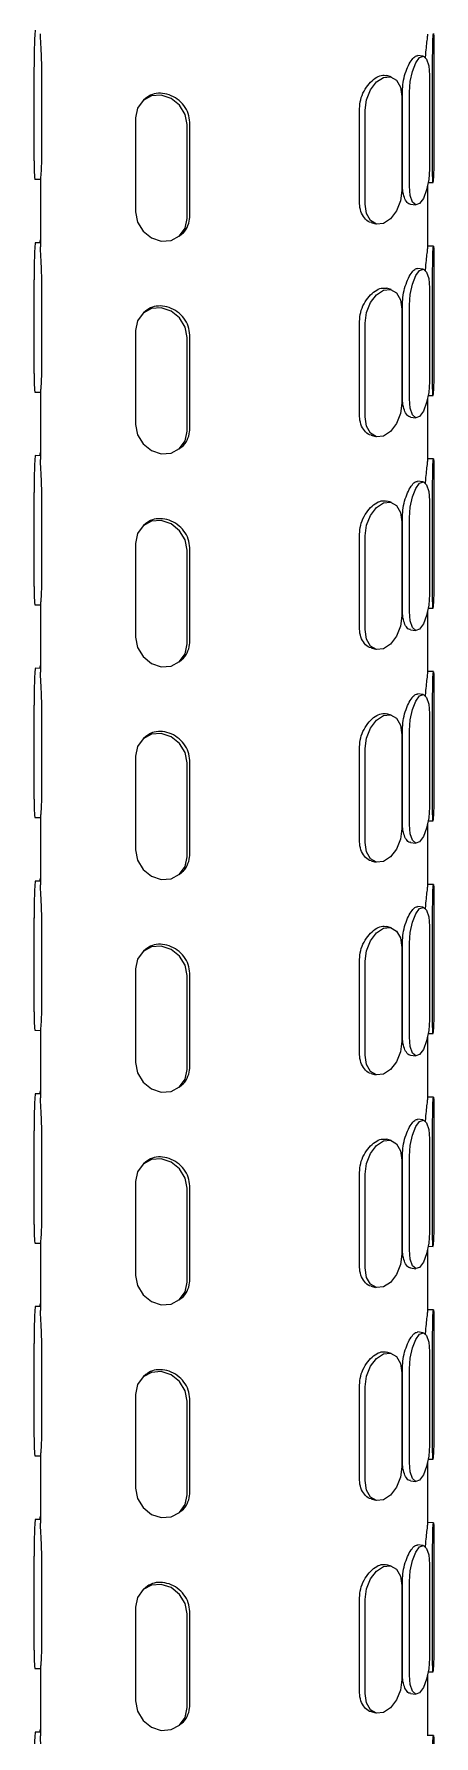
# Model space of a CAD drawing. Extents: x 0 to 2604, y 0 to 1908.
# Drawn here: x 1899.1 to 1935.2, y 1132.4 to 1286.3 of the extents above; entities that cross this region are included whole.
import ezdxf

# ---------------------------------------------------------------- set-up
doc = ezdxf.new("R2010")
doc.units = 0
doc.header["$LTSCALE"] = 10
doc.header["$MEASUREMENT"] = 0
doc.layers.get('0').update_dxf_attribs({"linetype": 'CONTINUOUS'})

msp = doc.modelspace()

# ---------------------------------------------------------------- linework, layer by layer
at = {"color": 7, "linetype": 'Continuous', "lineweight": 25}
for p, q in [((1899.12, 1274.83), (1899.12, 1283.31)), ((1899.8, 1274.82), (1899.8, 1283.31)), ((1934.25, 1284.28), (1933.76, 1284.35)), ((1935.23, 1284.68), (1935.23, 1276.19)), ((1931.37, 1282.42), (1930.98, 1282.54)), ((1934.84, 1282.58), (1934.84, 1274.09)), ((1935.11, 1274.53), (1935.11, 1283.01)), ((1909.19, 1280.5), (1908.98, 1280.32)), ((1932.32, 1280.65), (1932.32, 1272.16)), ((1932.38, 1272.62), (1932.38, 1281.11)), ((1933.02, 1272.54), (1933.02, 1281.03)), ((1908.27, 1278.71), (1908.27, 1270.23)), ((1928.51, 1271.06), (1928.51, 1279.55)), ((1929.01, 1270.91), (1929.01, 1279.4)), ((1912.92, 1269.62), (1912.92, 1278.11)), ((1913.17, 1269.83), (1913.17, 1278.32)), ((1899.16, 1273.16), (1899.68, 1273.16)), ((1899.67, 1273.21), (1899.67, 1267.07)), ((1934.67, 1267.06), (1934.67, 1272.58)), ((1934.73, 1272.86), (1935.15, 1272.86)), ((1933.12, 1270.9), (1933.6, 1270.84)), ((1912.21, 1268.02), (1912.43, 1268.2)), ((1929.56, 1269.26), (1929.96, 1269.14)), ((1899.67, 1267.41), (1899.2, 1267.41)), ((1899.62, 1267.41), (1899.67, 1267.69)), ((1935.19, 1267.11), (1934.67, 1267.12)), ((1934.25, 1265.05), (1933.76, 1265.11)), ((1935.23, 1265.45), (1935.23, 1256.96)), ((1899.12, 1255.59), (1899.12, 1264.08)), ((1899.8, 1255.59), (1899.8, 1264.07)), ((1931.37, 1263.19), (1930.98, 1263.31)), ((1934.84, 1263.35), (1934.84, 1254.86)), ((1935.11, 1255.29), (1935.11, 1263.78)), ((1932.38, 1253.39), (1932.38, 1261.88)), ((1933.02, 1253.31), (1933.02, 1261.79)), ((1909.19, 1261.26), (1908.98, 1261.08)), ((1928.51, 1251.83), (1928.51, 1260.32)), ((1929.01, 1251.68), (1929.01, 1260.17)), ((1932.32, 1261.42), (1932.32, 1252.93)), ((1908.27, 1259.48), (1908.27, 1251)), ((1912.92, 1250.39), (1912.92, 1258.87)), ((1913.17, 1250.6), (1913.17, 1259.08)), ((1899.16, 1253.93), (1899.68, 1253.92)), ((1899.67, 1253.98), (1899.67, 1247.83)), ((1934.67, 1247.83), (1934.67, 1253.35)), ((1934.73, 1253.63), (1935.15, 1253.63)), ((1933.12, 1251.67), (1933.6, 1251.61)), ((1929.56, 1250.03), (1929.96, 1249.91)), ((1899.67, 1248.17), (1899.2, 1248.18)), ((1899.62, 1248.17), (1899.67, 1248.45)), ((1912.21, 1248.79), (1912.43, 1248.97)), ((1935.19, 1247.88), (1934.67, 1247.88)), ((1899.12, 1236.36), (1899.12, 1244.85)), ((1899.8, 1236.35), (1899.8, 1244.84)), ((1934.25, 1245.82), (1933.76, 1245.88)), ((1935.23, 1246.21), (1935.23, 1237.73)), ((1931.37, 1243.96), (1930.98, 1244.07)), ((1934.84, 1244.11), (1934.84, 1235.63)), ((1935.11, 1236.06), (1935.11, 1244.55)), ((1909.19, 1242.03), (1908.98, 1241.85)), ((1932.32, 1242.18), (1932.32, 1233.7)), ((1932.38, 1234.16), (1932.38, 1242.64)), ((1933.02, 1234.08), (1933.02, 1242.56)), ((1908.27, 1240.25), (1908.27, 1231.76)), ((1928.51, 1232.6), (1928.51, 1241.08)), ((1929.01, 1232.45), (1929.01, 1240.93)), ((1912.92, 1231.15), (1912.92, 1239.64)), ((1913.17, 1231.36), (1913.17, 1239.85)), ((1899.16, 1234.69), (1899.68, 1234.69)), ((1899.67, 1234.74), (1899.67, 1228.6)), ((1934.67, 1228.59), (1934.67, 1234.12)), ((1934.73, 1234.4), (1935.15, 1234.39)), ((1933.12, 1232.44), (1933.6, 1232.37)), ((1912.21, 1229.55), (1912.43, 1229.73)), ((1929.56, 1230.79), (1929.96, 1230.67)), ((1899.67, 1228.94), (1899.2, 1228.95)), ((1899.62, 1228.94), (1899.67, 1229.22)), ((1935.19, 1228.65), (1934.67, 1228.65)), ((1934.25, 1226.58), (1933.76, 1226.65)), ((1935.23, 1226.98), (1935.23, 1218.49)), ((1899.12, 1217.13), (1899.12, 1225.61)), ((1899.8, 1217.12), (1899.8, 1225.61)), ((1931.37, 1224.72), (1930.98, 1224.84)), ((1934.84, 1224.88), (1934.84, 1216.39)), ((1935.11, 1216.83), (1935.11, 1225.31)), ((1932.38, 1214.92), (1932.38, 1223.41)), ((1933.02, 1214.84), (1933.02, 1223.33)), ((1909.19, 1222.8), (1908.98, 1222.62)), ((1928.51, 1213.36), (1928.51, 1221.85)), ((1929.01, 1213.21), (1929.01, 1221.7)), ((1932.32, 1222.95), (1932.32, 1214.46)), ((1908.27, 1221.01), (1908.27, 1212.53)), ((1912.92, 1211.92), (1912.92, 1220.41)), ((1913.17, 1212.13), (1913.17, 1220.62)), ((1899.16, 1215.46), (1899.68, 1215.46)), ((1899.67, 1215.51), (1899.67, 1209.37)), ((1934.67, 1209.36), (1934.67, 1214.88)), ((1934.73, 1215.16), (1935.15, 1215.16)), ((1933.12, 1213.2), (1933.6, 1213.14)), ((1929.56, 1211.56), (1929.96, 1211.44)), ((1899.67, 1209.71), (1899.2, 1209.71)), ((1899.62, 1209.71), (1899.67, 1209.99)), ((1912.21, 1210.32), (1912.43, 1210.5)), ((1935.19, 1209.41), (1934.67, 1209.42)), ((1899.12, 1197.89), (1899.12, 1206.38)), ((1899.8, 1197.89), (1899.8, 1206.37)), ((1934.25, 1207.35), (1933.76, 1207.41)), ((1935.23, 1207.75), (1935.23, 1199.26)), ((1931.37, 1205.49), (1930.98, 1205.61)), ((1934.84, 1205.65), (1934.84, 1197.16)), ((1935.11, 1197.59), (1935.11, 1206.08)), ((1909.19, 1203.56), (1908.98, 1203.38)), ((1932.32, 1203.72), (1932.32, 1195.23)), ((1932.38, 1195.69), (1932.38, 1204.18)), ((1933.02, 1195.61), (1933.02, 1204.09)), ((1908.27, 1201.78), (1908.27, 1193.3)), ((1928.51, 1194.13), (1928.51, 1202.62)), ((1929.01, 1193.98), (1929.01, 1202.47)), ((1912.92, 1192.69), (1912.92, 1201.17)), ((1913.17, 1192.9), (1913.17, 1201.38)), ((1899.16, 1196.23), (1899.68, 1196.22)), ((1899.67, 1196.28), (1899.67, 1190.13)), ((1934.67, 1190.13), (1934.67, 1195.65)), ((1934.73, 1195.93), (1935.15, 1195.93)), ((1933.12, 1193.97), (1933.6, 1193.91)), ((1912.21, 1191.09), (1912.43, 1191.27)), ((1929.56, 1192.33), (1929.96, 1192.21)), ((1899.67, 1190.47), (1899.2, 1190.48)), ((1899.62, 1190.47), (1899.67, 1190.75)), ((1935.19, 1190.18), (1934.67, 1190.18)), ((1934.25, 1188.12), (1933.76, 1188.18)), ((1935.23, 1188.51), (1935.23, 1180.03)), ((1899.12, 1178.66), (1899.12, 1187.15)), ((1899.8, 1178.65), (1899.8, 1187.14)), ((1931.37, 1186.26), (1930.98, 1186.37)), ((1934.84, 1186.41), (1934.84, 1177.93)), ((1935.11, 1178.36), (1935.11, 1186.85)), ((1932.38, 1176.46), (1932.38, 1184.94)), ((1933.02, 1176.38), (1933.02, 1184.86)), ((1909.19, 1184.33), (1908.98, 1184.15)), ((1928.51, 1174.9), (1928.51, 1183.38)), ((1929.01, 1174.75), (1929.01, 1183.23)), ((1932.32, 1184.48), (1932.32, 1176)), ((1908.27, 1182.55), (1908.27, 1174.06)), ((1912.92, 1173.45), (1912.92, 1181.94)), ((1913.17, 1173.66), (1913.17, 1182.15)), ((1899.16, 1176.99), (1899.68, 1176.99)), ((1899.67, 1177.04), (1899.67, 1170.9)), ((1934.67, 1170.89), (1934.67, 1176.42)), ((1934.73, 1176.7), (1935.15, 1176.69)), ((1933.12, 1174.74), (1933.6, 1174.67)), ((1929.56, 1173.09), (1929.96, 1172.97)), ((1899.67, 1171.24), (1899.2, 1171.25)), ((1899.62, 1171.24), (1899.67, 1171.52)), ((1912.21, 1171.85), (1912.43, 1172.03)), ((1935.19, 1170.95), (1934.67, 1170.95)), ((1899.12, 1159.43), (1899.12, 1167.91)), ((1899.8, 1159.42), (1899.8, 1167.91)), ((1934.25, 1168.88), (1933.76, 1168.95)), ((1935.23, 1169.28), (1935.23, 1160.79)), ((1931.37, 1167.02), (1930.98, 1167.14)), ((1934.84, 1167.18), (1934.84, 1158.69)), ((1935.11, 1159.13), (1935.11, 1167.61)), ((1909.19, 1165.1), (1908.98, 1164.92)), ((1932.32, 1165.25), (1932.32, 1156.76)), ((1932.38, 1157.22), (1932.38, 1165.71)), ((1933.02, 1157.14), (1933.02, 1165.63)), ((1908.27, 1163.31), (1908.27, 1154.83)), ((1928.51, 1155.66), (1928.51, 1164.15)), ((1929.01, 1155.52), (1929.01, 1164)), ((1912.92, 1154.22), (1912.92, 1162.71)), ((1913.17, 1154.43), (1913.17, 1162.92)), ((1899.16, 1157.76), (1899.68, 1157.76)), ((1899.67, 1157.81), (1899.67, 1151.67)), ((1934.67, 1151.66), (1934.67, 1157.18)), ((1934.73, 1157.46), (1935.15, 1157.46)), ((1933.12, 1155.5), (1933.6, 1155.44)), ((1912.21, 1152.62), (1912.43, 1152.8)), ((1929.56, 1153.86), (1929.96, 1153.74)), ((1899.67, 1152.01), (1899.2, 1152.01)), ((1899.62, 1152.01), (1899.67, 1152.29)), ((1935.19, 1151.71), (1934.67, 1151.72)), ((1934.25, 1149.65), (1933.76, 1149.71)), ((1935.23, 1150.05), (1935.23, 1141.56)), ((1899.12, 1140.19), (1899.12, 1148.68)), ((1899.8, 1140.19), (1899.8, 1148.67)), ((1931.37, 1147.79), (1930.98, 1147.91)), ((1934.84, 1147.95), (1934.84, 1139.46)), ((1935.11, 1139.89), (1935.11, 1148.38)), ((1932.38, 1137.99), (1932.38, 1146.48)), ((1933.02, 1137.91), (1933.02, 1146.39)), ((1909.19, 1145.86), (1908.98, 1145.68)), ((1928.51, 1136.43), (1928.51, 1144.92)), ((1929.01, 1136.28), (1929.01, 1144.77)), ((1932.32, 1146.02), (1932.32, 1137.53)), ((1908.27, 1144.08), (1908.27, 1135.6)), ((1912.92, 1134.99), (1912.92, 1143.47)), ((1913.17, 1135.2), (1913.17, 1143.68)), ((1899.16, 1138.53), (1899.68, 1138.52)), ((1899.67, 1138.58), (1899.67, 1132.43)), ((1934.67, 1132.43), (1934.67, 1137.95)), ((1934.73, 1138.23), (1935.15, 1138.23)), ((1933.12, 1136.27), (1933.6, 1136.21)), ((1929.56, 1134.63), (1929.96, 1134.51)), ((1899.67, 1132.77), (1899.2, 1132.78)), ((1899.62, 1132.78), (1899.67, 1133.05)), ((1912.21, 1133.39), (1912.43, 1133.57)), ((1935.19, 1132.48), (1934.67, 1132.48))]:
    msp.add_line(p, q, dxfattribs=at)
at = {"color": 7, "linetype": 'Continuous', "lineweight": 25, "flags": 128}
for points in [[(1935.11, 1283.01), (1935.11, 1283.98), (1935.12, 1284.92), (1935.14, 1285.7), (1935.17, 1286.2), (1935.19, 1286.34), (1935.21, 1286.1), (1935.23, 1285.52), (1935.23, 1284.68)], [(1933.02, 1281.03), (1933.09, 1281.99), (1933.28, 1282.92), (1933.58, 1283.68), (1933.93, 1284.16), (1934.28, 1284.28), (1934.57, 1284.02), (1934.77, 1283.42), (1934.84, 1282.58)], [(1929.01, 1279.4), (1929.14, 1280.35), (1929.5, 1281.25), (1930.04, 1281.96), (1930.67, 1282.38), (1931.3, 1282.44), (1931.84, 1282.13), (1932.2, 1281.5), (1932.32, 1280.65)], [(1912.92, 1278.11), (1912.75, 1279.03), (1912.24, 1279.86), (1911.49, 1280.47), (1910.6, 1280.77), (1909.71, 1280.7), (1908.95, 1280.29), (1908.45, 1279.59), (1908.27, 1278.71)], [(1935.23, 1276.19), (1935.23, 1275.23), (1935.21, 1274.28), (1935.19, 1273.5), (1935.17, 1273), (1935.14, 1272.86), (1935.12, 1273.1), (1935.11, 1273.69), (1935.11, 1274.53)], [(1934.84, 1274.09), (1934.77, 1273.13), (1934.57, 1272.2), (1934.28, 1271.44), (1933.93, 1270.96), (1933.58, 1270.84), (1933.28, 1271.1), (1933.09, 1271.7), (1933.02, 1272.54)], [(1932.32, 1272.16), (1932.2, 1271.21), (1931.84, 1270.31), (1931.3, 1269.6), (1930.67, 1269.18), (1930.04, 1269.12), (1929.5, 1269.43), (1929.14, 1270.06), (1929.01, 1270.91)], [(1908.27, 1270.23), (1908.45, 1269.3), (1908.95, 1268.47), (1909.71, 1267.86), (1910.6, 1267.57), (1911.49, 1267.63), (1912.24, 1268.04), (1912.75, 1268.74), (1912.92, 1269.62)], [(1935.11, 1263.78), (1935.11, 1264.74), (1935.12, 1265.69), (1935.14, 1266.47), (1935.17, 1266.97), (1935.19, 1267.11), (1935.21, 1266.87), (1935.23, 1266.28), (1935.23, 1265.45)], [(1933.02, 1261.79), (1933.09, 1262.75), (1933.28, 1263.69), (1933.58, 1264.45), (1933.93, 1264.93), (1934.28, 1265.04), (1934.57, 1264.78), (1934.77, 1264.19), (1934.84, 1263.35)], [(1929.01, 1260.17), (1929.14, 1261.12), (1929.5, 1262.02), (1930.04, 1262.73), (1930.67, 1263.15), (1931.3, 1263.21), (1931.84, 1262.9), (1932.2, 1262.27), (1932.32, 1261.42)], [(1912.92, 1258.87), (1912.75, 1259.8), (1912.24, 1260.63), (1911.49, 1261.24), (1910.6, 1261.53), (1909.71, 1261.47), (1908.95, 1261.06), (1908.45, 1260.36), (1908.27, 1259.48)], [(1935.23, 1256.96), (1935.23, 1255.99), (1935.21, 1255.05), (1935.19, 1254.27), (1935.17, 1253.77), (1935.14, 1253.63), (1935.12, 1253.87), (1935.11, 1254.46), (1935.11, 1255.29)], [(1934.84, 1254.86), (1934.77, 1253.9), (1934.57, 1252.97), (1934.28, 1252.2), (1933.93, 1251.73), (1933.58, 1251.61), (1933.28, 1251.87), (1933.09, 1252.47), (1933.02, 1253.31)], [(1932.32, 1252.93), (1932.2, 1251.98), (1931.84, 1251.08), (1931.3, 1250.37), (1930.67, 1249.95), (1930.04, 1249.89), (1929.5, 1250.2), (1929.14, 1250.83), (1929.01, 1251.68)], [(1908.27, 1251), (1908.45, 1250.07), (1908.95, 1249.24), (1909.71, 1248.63), (1910.6, 1248.33), (1911.49, 1248.4), (1912.24, 1248.81), (1912.75, 1249.51), (1912.92, 1250.39)], [(1935.11, 1244.55), (1935.11, 1245.51), (1935.12, 1246.46), (1935.14, 1247.24), (1935.17, 1247.74), (1935.19, 1247.88), (1935.21, 1247.63), (1935.23, 1247.05), (1935.23, 1246.21)], [(1933.02, 1242.56), (1933.09, 1243.52), (1933.28, 1244.45), (1933.58, 1245.22), (1933.93, 1245.69), (1934.28, 1245.81), (1934.57, 1245.55), (1934.77, 1244.95), (1934.84, 1244.11)], [(1929.01, 1240.93), (1929.14, 1241.88), (1929.5, 1242.78), (1930.04, 1243.5), (1930.67, 1243.92), (1931.3, 1243.97), (1931.84, 1243.67), (1932.2, 1243.04), (1932.32, 1242.18)], [(1912.92, 1239.64), (1912.75, 1240.56), (1912.24, 1241.39), (1911.49, 1242), (1910.6, 1242.3), (1909.71, 1242.24), (1908.95, 1241.83), (1908.45, 1241.13), (1908.27, 1240.25)], [(1935.23, 1237.73), (1935.23, 1236.76), (1935.21, 1235.82), (1935.19, 1235.03), (1935.17, 1234.54), (1935.14, 1234.4), (1935.12, 1234.64), (1935.11, 1235.22), (1935.11, 1236.06)], [(1934.84, 1235.63), (1934.77, 1234.67), (1934.57, 1233.73), (1934.28, 1232.97), (1933.93, 1232.49), (1933.58, 1232.38), (1933.28, 1232.64), (1933.09, 1233.23), (1933.02, 1234.08)], [(1932.32, 1233.7), (1932.2, 1232.75), (1931.84, 1231.85), (1931.3, 1231.13), (1930.67, 1230.72), (1930.04, 1230.66), (1929.5, 1230.96), (1929.14, 1231.59), (1929.01, 1232.45)], [(1908.27, 1231.76), (1908.45, 1230.84), (1908.95, 1230.01), (1909.71, 1229.4), (1910.6, 1229.1), (1911.49, 1229.16), (1912.24, 1229.58), (1912.75, 1230.27), (1912.92, 1231.15)], [(1935.11, 1225.31), (1935.11, 1226.28), (1935.12, 1227.22), (1935.14, 1228), (1935.17, 1228.5), (1935.19, 1228.64), (1935.21, 1228.4), (1935.23, 1227.82), (1935.23, 1226.98)], [(1933.02, 1223.33), (1933.09, 1224.29), (1933.28, 1225.22), (1933.58, 1225.98), (1933.93, 1226.46), (1934.28, 1226.58), (1934.57, 1226.32), (1934.77, 1225.72), (1934.84, 1224.88)], [(1929.01, 1221.7), (1929.14, 1222.65), (1929.5, 1223.55), (1930.04, 1224.26), (1930.67, 1224.68), (1931.3, 1224.74), (1931.84, 1224.43), (1932.2, 1223.8), (1932.32, 1222.95)], [(1912.92, 1220.41), (1912.75, 1221.33), (1912.24, 1222.16), (1911.49, 1222.77), (1910.6, 1223.07), (1909.71, 1223), (1908.95, 1222.59), (1908.45, 1221.89), (1908.27, 1221.01)], [(1935.23, 1218.49), (1935.23, 1217.53), (1935.21, 1216.58), (1935.19, 1215.8), (1935.17, 1215.3), (1935.14, 1215.16), (1935.12, 1215.4), (1935.11, 1215.99), (1935.11, 1216.83)], [(1934.84, 1216.39), (1934.77, 1215.43), (1934.57, 1214.5), (1934.28, 1213.74), (1933.93, 1213.26), (1933.58, 1213.14), (1933.28, 1213.4), (1933.09, 1214), (1933.02, 1214.84)], [(1932.32, 1214.46), (1932.2, 1213.51), (1931.84, 1212.61), (1931.3, 1211.9), (1930.67, 1211.48), (1930.04, 1211.42), (1929.5, 1211.73), (1929.14, 1212.36), (1929.01, 1213.21)], [(1908.27, 1212.53), (1908.45, 1211.6), (1908.95, 1210.77), (1909.71, 1210.16), (1910.6, 1209.87), (1911.49, 1209.93), (1912.24, 1210.34), (1912.75, 1211.04), (1912.92, 1211.92)], [(1935.11, 1206.08), (1935.11, 1207.04), (1935.12, 1207.99), (1935.14, 1208.77), (1935.17, 1209.27), (1935.19, 1209.41), (1935.21, 1209.17), (1935.23, 1208.58), (1935.23, 1207.75)], [(1933.02, 1204.09), (1933.09, 1205.06), (1933.28, 1205.99), (1933.58, 1206.75), (1933.93, 1207.23), (1934.28, 1207.34), (1934.57, 1207.08), (1934.77, 1206.49), (1934.84, 1205.65)], [(1929.01, 1202.47), (1929.14, 1203.42), (1929.5, 1204.32), (1930.04, 1205.03), (1930.67, 1205.45), (1931.3, 1205.51), (1931.84, 1205.2), (1932.2, 1204.57), (1932.32, 1203.72)], [(1912.92, 1201.17), (1912.75, 1202.1), (1912.24, 1202.93), (1911.49, 1203.54), (1910.6, 1203.83), (1909.71, 1203.77), (1908.95, 1203.36), (1908.45, 1202.66), (1908.27, 1201.78)], [(1935.23, 1199.26), (1935.23, 1198.29), (1935.21, 1197.35), (1935.19, 1196.57), (1935.17, 1196.07), (1935.14, 1195.93), (1935.12, 1196.17), (1935.11, 1196.76), (1935.11, 1197.59)], [(1934.84, 1197.16), (1934.77, 1196.2), (1934.57, 1195.27), (1934.28, 1194.5), (1933.93, 1194.03), (1933.58, 1193.91), (1933.28, 1194.17), (1933.09, 1194.77), (1933.02, 1195.61)], [(1932.32, 1195.23), (1932.2, 1194.28), (1931.84, 1193.38), (1931.3, 1192.67), (1930.67, 1192.25), (1930.04, 1192.19), (1929.5, 1192.5), (1929.14, 1193.13), (1929.01, 1193.98)], [(1908.27, 1193.3), (1908.45, 1192.37), (1908.95, 1191.54), (1909.71, 1190.93), (1910.6, 1190.63), (1911.49, 1190.7), (1912.24, 1191.11), (1912.75, 1191.81), (1912.92, 1192.69)], [(1935.11, 1186.85), (1935.11, 1187.81), (1935.12, 1188.76), (1935.14, 1189.54), (1935.17, 1190.04), (1935.19, 1190.18), (1935.21, 1189.93), (1935.23, 1189.35), (1935.23, 1188.51)], [(1933.02, 1184.86), (1933.09, 1185.82), (1933.28, 1186.75), (1933.58, 1187.52), (1933.93, 1187.99), (1934.28, 1188.11), (1934.57, 1187.85), (1934.77, 1187.26), (1934.84, 1186.41)], [(1929.01, 1183.23), (1929.14, 1184.18), (1929.5, 1185.08), (1930.04, 1185.8), (1930.67, 1186.22), (1931.3, 1186.28), (1931.84, 1185.97), (1932.2, 1185.34), (1932.32, 1184.48)], [(1912.92, 1181.94), (1912.75, 1182.86), (1912.24, 1183.69), (1911.49, 1184.3), (1910.6, 1184.6), (1909.71, 1184.54), (1908.95, 1184.13), (1908.45, 1183.43), (1908.27, 1182.55)], [(1935.23, 1180.03), (1935.23, 1179.06), (1935.21, 1178.12), (1935.19, 1177.33), (1935.17, 1176.84), (1935.14, 1176.7), (1935.12, 1176.94), (1935.11, 1177.52), (1935.11, 1178.36)], [(1934.84, 1177.93), (1934.77, 1176.97), (1934.57, 1176.03), (1934.28, 1175.27), (1933.93, 1174.79), (1933.58, 1174.68), (1933.28, 1174.94), (1933.09, 1175.53), (1933.02, 1176.38)], [(1932.32, 1176), (1932.2, 1175.05), (1931.84, 1174.15), (1931.3, 1173.43), (1930.67, 1173.02), (1930.04, 1172.96), (1929.5, 1173.26), (1929.14, 1173.89), (1929.01, 1174.75)], [(1908.27, 1174.06), (1908.45, 1173.14), (1908.95, 1172.31), (1909.71, 1171.7), (1910.6, 1171.4), (1911.49, 1171.46), (1912.24, 1171.88), (1912.75, 1172.57), (1912.92, 1173.45)], [(1935.11, 1167.61), (1935.11, 1168.58), (1935.12, 1169.52), (1935.14, 1170.3), (1935.17, 1170.8), (1935.19, 1170.94), (1935.21, 1170.7), (1935.23, 1170.12), (1935.23, 1169.28)], [(1933.02, 1165.63), (1933.09, 1166.59), (1933.28, 1167.52), (1933.58, 1168.28), (1933.93, 1168.76), (1934.28, 1168.88), (1934.57, 1168.62), (1934.77, 1168.02), (1934.84, 1167.18)], [(1929.01, 1164), (1929.14, 1164.95), (1929.5, 1165.85), (1930.04, 1166.56), (1930.67, 1166.98), (1931.3, 1167.04), (1931.84, 1166.73), (1932.2, 1166.1), (1932.32, 1165.25)], [(1912.92, 1162.71), (1912.75, 1163.63), (1912.24, 1164.46), (1911.49, 1165.07), (1910.6, 1165.37), (1909.71, 1165.3), (1908.95, 1164.89), (1908.45, 1164.19), (1908.27, 1163.31)], [(1935.23, 1160.79), (1935.23, 1159.83), (1935.21, 1158.88), (1935.19, 1158.1), (1935.17, 1157.6), (1935.14, 1157.46), (1935.12, 1157.7), (1935.11, 1158.29), (1935.11, 1159.13)], [(1934.84, 1158.69), (1934.77, 1157.73), (1934.57, 1156.8), (1934.28, 1156.04), (1933.93, 1155.56), (1933.58, 1155.44), (1933.28, 1155.7), (1933.09, 1156.3), (1933.02, 1157.14)], [(1932.32, 1156.76), (1932.2, 1155.82), (1931.84, 1154.91), (1931.3, 1154.2), (1930.67, 1153.78), (1930.04, 1153.72), (1929.5, 1154.03), (1929.14, 1154.66), (1929.01, 1155.52)], [(1908.27, 1154.83), (1908.45, 1153.9), (1908.95, 1153.07), (1909.71, 1152.46), (1910.6, 1152.17), (1911.49, 1152.23), (1912.24, 1152.64), (1912.75, 1153.34), (1912.92, 1154.22)], [(1935.11, 1148.38), (1935.11, 1149.34), (1935.12, 1150.29), (1935.14, 1151.07), (1935.17, 1151.57), (1935.19, 1151.71), (1935.21, 1151.47), (1935.23, 1150.88), (1935.23, 1150.05)], [(1933.02, 1146.39), (1933.09, 1147.36), (1933.28, 1148.29), (1933.58, 1149.05), (1933.93, 1149.53), (1934.28, 1149.64), (1934.57, 1149.38), (1934.77, 1148.79), (1934.84, 1147.95)], [(1929.01, 1144.77), (1929.14, 1145.72), (1929.5, 1146.62), (1930.04, 1147.33), (1930.67, 1147.75), (1931.3, 1147.81), (1931.84, 1147.5), (1932.2, 1146.87), (1932.32, 1146.02)], [(1912.92, 1143.47), (1912.75, 1144.4), (1912.24, 1145.23), (1911.49, 1145.84), (1910.6, 1146.13), (1909.71, 1146.07), (1908.95, 1145.66), (1908.45, 1144.96), (1908.27, 1144.08)], [(1935.23, 1141.56), (1935.23, 1140.59), (1935.21, 1139.65), (1935.19, 1138.87), (1935.17, 1138.37), (1935.14, 1138.23), (1935.12, 1138.47), (1935.11, 1139.06), (1935.11, 1139.89)], [(1934.84, 1139.46), (1934.77, 1138.5), (1934.57, 1137.57), (1934.28, 1136.8), (1933.93, 1136.33), (1933.58, 1136.21), (1933.28, 1136.47), (1933.09, 1137.07), (1933.02, 1137.91)], [(1932.32, 1137.53), (1932.2, 1136.58), (1931.84, 1135.68), (1931.3, 1134.97), (1930.67, 1134.55), (1930.04, 1134.49), (1929.5, 1134.8), (1929.14, 1135.43), (1929.01, 1136.28)], [(1908.27, 1135.6), (1908.45, 1134.67), (1908.95, 1133.84), (1909.71, 1133.23), (1910.6, 1132.93), (1911.49, 1133), (1912.24, 1133.41), (1912.75, 1134.11), (1912.92, 1134.99)], [(1935.11, 1129.15), (1935.11, 1130.11), (1935.12, 1131.06), (1935.14, 1131.84), (1935.17, 1132.34), (1935.19, 1132.48), (1935.21, 1132.23), (1935.23, 1131.65), (1935.23, 1130.81)]]:
    msp.add_lwpolyline(points, dxfattribs=at)
at = {"color": 7, "linetype": 'Continuous', "lineweight": 25}
for centre, radius, start, end in [((1933.29, 1284.13), 34.18, 175.7739, 181.3644), ((1909.99, 1274.26), 10.88, 177.0375, 185.823), ((1933.29, 1264.89), 34.18, 175.7739, 181.3644), ((1909.99, 1255.03), 10.88, 177.0375, 185.823), ((1933.29, 1245.66), 34.18, 175.7739, 181.3644), ((1909.99, 1235.8), 10.88, 177.0375, 185.823), ((1933.29, 1226.43), 34.18, 175.7739, 181.3644), ((1909.99, 1216.56), 10.88, 177.0375, 185.823), ((1933.29, 1207.19), 34.18, 175.7739, 181.3644), ((1909.99, 1197.33), 10.88, 177.0375, 185.823), ((1933.29, 1187.96), 34.18, 175.7739, 181.3644), ((1909.99, 1178.1), 10.88, 177.0375, 185.823), ((1933.29, 1168.73), 34.18, 175.7739, 181.3644), ((1909.99, 1158.86), 10.88, 177.0375, 185.823), ((1933.29, 1149.49), 34.18, 175.7739, 181.3644), ((1909.99, 1139.63), 10.88, 177.0375, 185.823), ((1933.29, 1130.26), 34.18, 175.7739, 181.3644)]:
    msp.add_arc(centre, radius, start, end, dxfattribs=at)
for points, knots in [([(1899.8, 1283.31), (1899.79, 1283.58), (1899.79, 1284.12), (1899.74, 1284.97), (1899.7, 1285.7), (1899.67, 1286.17), (1899.68, 1286.28), (1899.68, 1286.3)], [0, 0, 0, 0, 0.2402258, 0.4803919, 0.7221039, 0.9648472, 1, 1, 1, 1]), ([(1934.47, 1284.1), (1934.48, 1284.29), (1934.51, 1284.76), (1934.59, 1285.43), (1934.65, 1285.98), (1934.68, 1286.28), (1934.67, 1286.29), (1934.67, 1286.29)], [0, 0, 0, 0, 0.1738772, 0.4320809, 0.6913861, 0.9489104, 1, 1, 1, 1]), ([(1932.38, 1281.11), (1932.4, 1281.38), (1932.42, 1281.92), (1932.63, 1282.75), (1932.92, 1283.48), (1933.25, 1284.02), (1933.55, 1284.33), (1933.7, 1284.32), (1933.76, 1284.32)], [0, 0, 0, 0, 0.173243, 0.346444, 0.520759, 0.695818, 0.869674, 1, 1, 1, 1]), ([(1928.51, 1279.55), (1928.53, 1279.82), (1928.57, 1280.36), (1928.89, 1281.15), (1929.36, 1281.84), (1929.91, 1282.33), (1930.49, 1282.6), (1930.81, 1282.56), (1930.97, 1282.54)], [0, 0, 0, 0, 0.166579, 0.333117, 0.500727, 0.669052, 0.836221, 1, 1, 1, 1]), ([(1913.17, 1278.32), (1913.15, 1278.58), (1913.09, 1279.11), (1912.67, 1279.85), (1912.07, 1280.44), (1911.31, 1280.84), (1910.52, 1280.98), (1909.77, 1280.89), (1909.38, 1280.62), (1909.2, 1280.49)], [0, 0, 0, 0, 0.14318, 0.286323, 0.430389, 0.575069, 0.718755, 0.861404, 1, 1, 1, 1]), ([(1899.68, 1273.19), (1899.68, 1273.18), (1899.69, 1273.14), (1899.72, 1273.36), (1899.77, 1273.84), (1899.79, 1274.38), (1899.8, 1274.73), (1899.8, 1274.82)], [0, 0, 0, 0, 0.085138, 0.357159, 0.631599, 0.906193, 1, 1, 1, 1]), ([(1933.12, 1270.93), (1933.09, 1270.92), (1932.96, 1270.9), (1932.73, 1271.14), (1932.49, 1271.63), (1932.39, 1272.18), (1932.38, 1272.54), (1932.38, 1272.62)], [0, 0, 0, 0, 0.06766, 0.344878, 0.624561, 0.904401, 1, 1, 1, 1]), ([(1929.56, 1269.26), (1929.56, 1269.26), (1929.37, 1269.27), (1929.04, 1269.54), (1928.67, 1270.05), (1928.52, 1270.62), (1928.51, 1270.98), (1928.51, 1271.06)], [0, 0, 0, 0, 0.003883, 0.300064, 0.598879, 0.897861, 1, 1, 1, 1]), ([(1912.43, 1268.2), (1912.43, 1268.21), (1912.66, 1268.34), (1912.95, 1268.81), (1913.16, 1269.39), (1913.17, 1269.74), (1913.17, 1269.83)], [0, 0, 0, 0, 0.013294, 0.434536, 0.856014, 1, 1, 1, 1]), ([(1899.8, 1264.07), (1899.79, 1264.35), (1899.79, 1264.89), (1899.74, 1265.74), (1899.7, 1266.47), (1899.67, 1266.93), (1899.68, 1267.05), (1899.68, 1267.07)], [0, 0, 0, 0, 0.240226, 0.480392, 0.722104, 0.964847, 1, 1, 1, 1]), ([(1934.47, 1264.87), (1934.48, 1265.06), (1934.51, 1265.53), (1934.59, 1266.2), (1934.65, 1266.75), (1934.68, 1267.05), (1934.67, 1267.06), (1934.67, 1267.06)], [0, 0, 0, 0, 0.173877, 0.432081, 0.691386, 0.94891, 1, 1, 1, 1]), ([(1932.38, 1261.88), (1932.4, 1262.15), (1932.42, 1262.69), (1932.63, 1263.52), (1932.92, 1264.25), (1933.25, 1264.79), (1933.55, 1265.1), (1933.7, 1265.09), (1933.76, 1265.09)], [0, 0, 0, 0, 0.173243, 0.346444, 0.520759, 0.695818, 0.869674, 1, 1, 1, 1]), ([(1928.51, 1260.32), (1928.53, 1260.59), (1928.57, 1261.13), (1928.89, 1261.92), (1929.36, 1262.6), (1929.91, 1263.1), (1930.49, 1263.37), (1930.81, 1263.33), (1930.97, 1263.31)], [0, 0, 0, 0, 0.1665793, 0.3331173, 0.5007273, 0.6690523, 0.8362212, 1, 1, 1, 1]), ([(1913.17, 1259.08), (1913.15, 1259.35), (1913.09, 1259.88), (1912.67, 1260.62), (1912.07, 1261.21), (1911.31, 1261.6), (1910.52, 1261.75), (1909.77, 1261.65), (1909.38, 1261.39), (1909.2, 1261.26)], [0, 0, 0, 0, 0.14318, 0.286323, 0.430389, 0.575069, 0.718755, 0.861404, 1, 1, 1, 1]), ([(1899.68, 1253.95), (1899.68, 1253.94), (1899.69, 1253.91), (1899.72, 1254.13), (1899.77, 1254.6), (1899.79, 1255.15), (1899.8, 1255.5), (1899.8, 1255.59)], [0, 0, 0, 0, 0.085138, 0.357159, 0.631599, 0.906193, 1, 1, 1, 1]), ([(1933.12, 1251.7), (1933.09, 1251.69), (1932.96, 1251.67), (1932.73, 1251.91), (1932.49, 1252.4), (1932.39, 1252.95), (1932.38, 1253.3), (1932.38, 1253.39)], [0, 0, 0, 0, 0.06766, 0.344878, 0.624561, 0.904401, 1, 1, 1, 1]), ([(1929.56, 1250.03), (1929.56, 1250.03), (1929.37, 1250.03), (1929.04, 1250.3), (1928.67, 1250.82), (1928.52, 1251.39), (1928.51, 1251.74), (1928.51, 1251.83)], [0, 0, 0, 0, 0.0038833, 0.3000641, 0.5988789, 0.8978613, 1, 1, 1, 1]), ([(1912.43, 1248.97), (1912.43, 1248.98), (1912.66, 1249.11), (1912.95, 1249.58), (1913.16, 1250.15), (1913.17, 1250.51), (1913.17, 1250.6)], [0, 0, 0, 0, 0.013294, 0.434536, 0.856014, 1, 1, 1, 1]), ([(1899.8, 1244.84), (1899.79, 1245.11), (1899.79, 1245.66), (1899.74, 1246.51), (1899.7, 1247.24), (1899.67, 1247.7), (1899.68, 1247.82), (1899.68, 1247.83)], [0, 0, 0, 0, 0.240226, 0.480392, 0.722104, 0.964847, 1, 1, 1, 1]), ([(1934.47, 1245.64), (1934.48, 1245.83), (1934.51, 1246.29), (1934.59, 1246.96), (1934.65, 1247.52), (1934.68, 1247.81), (1934.67, 1247.83), (1934.67, 1247.83)], [0, 0, 0, 0, 0.173877, 0.432081, 0.691386, 0.94891, 1, 1, 1, 1]), ([(1932.38, 1242.64), (1932.4, 1242.91), (1932.42, 1243.46), (1932.63, 1244.29), (1932.92, 1245.01), (1933.25, 1245.56), (1933.55, 1245.86), (1933.7, 1245.86), (1933.76, 1245.85)], [0, 0, 0, 0, 0.173243, 0.346444, 0.520759, 0.695818, 0.869674, 1, 1, 1, 1]), ([(1928.51, 1241.08), (1928.53, 1241.35), (1928.57, 1241.89), (1928.89, 1242.69), (1929.36, 1243.37), (1929.91, 1243.86), (1930.49, 1244.14), (1930.81, 1244.09), (1930.97, 1244.07)], [0, 0, 0, 0, 0.1665793, 0.3331173, 0.5007273, 0.6690523, 0.8362212, 1, 1, 1, 1]), ([(1913.17, 1239.85), (1913.15, 1240.12), (1913.09, 1240.65), (1912.67, 1241.38), (1912.07, 1241.98), (1911.31, 1242.37), (1910.52, 1242.52), (1909.77, 1242.42), (1909.38, 1242.16), (1909.2, 1242.03)], [0, 0, 0, 0, 0.14318, 0.286323, 0.430389, 0.575069, 0.718755, 0.861404, 1, 1, 1, 1]), ([(1899.68, 1234.72), (1899.68, 1234.71), (1899.69, 1234.68), (1899.72, 1234.9), (1899.77, 1235.37), (1899.79, 1235.91), (1899.8, 1236.27), (1899.8, 1236.35)], [0, 0, 0, 0, 0.085138, 0.3571589, 0.631599, 0.9061929, 1, 1, 1, 1]), ([(1933.12, 1232.46), (1933.09, 1232.46), (1932.96, 1232.44), (1932.73, 1232.67), (1932.49, 1233.16), (1932.39, 1233.72), (1932.38, 1234.07), (1932.38, 1234.16)], [0, 0, 0, 0, 0.06766, 0.344878, 0.624561, 0.904401, 1, 1, 1, 1]), ([(1929.56, 1230.79), (1929.56, 1230.79), (1929.37, 1230.8), (1929.04, 1231.07), (1928.67, 1231.59), (1928.52, 1232.16), (1928.51, 1232.51), (1928.51, 1232.6)], [0, 0, 0, 0, 0.003883, 0.300064, 0.598879, 0.897861, 1, 1, 1, 1]), ([(1912.43, 1229.74), (1912.43, 1229.74), (1912.66, 1229.87), (1912.95, 1230.35), (1913.16, 1230.92), (1913.17, 1231.27), (1913.17, 1231.36)], [0, 0, 0, 0, 0.013294, 0.434536, 0.856014, 1, 1, 1, 1]), ([(1899.8, 1225.61), (1899.79, 1225.88), (1899.79, 1226.42), (1899.74, 1227.27), (1899.7, 1228), (1899.67, 1228.47), (1899.68, 1228.58), (1899.68, 1228.6)], [0, 0, 0, 0, 0.2402258, 0.4803919, 0.7221039, 0.9648472, 1, 1, 1, 1]), ([(1934.47, 1226.4), (1934.48, 1226.59), (1934.51, 1227.06), (1934.59, 1227.73), (1934.65, 1228.29), (1934.68, 1228.58), (1934.67, 1228.59), (1934.67, 1228.59)], [0, 0, 0, 0, 0.173877, 0.432081, 0.691386, 0.94891, 1, 1, 1, 1]), ([(1932.38, 1223.41), (1932.4, 1223.68), (1932.42, 1224.22), (1932.63, 1225.05), (1932.92, 1225.78), (1933.25, 1226.32), (1933.55, 1226.63), (1933.7, 1226.62), (1933.76, 1226.62)], [0, 0, 0, 0, 0.173243, 0.346444, 0.520759, 0.695818, 0.869674, 1, 1, 1, 1]), ([(1928.51, 1221.85), (1928.53, 1222.12), (1928.57, 1222.66), (1928.89, 1223.45), (1929.36, 1224.14), (1929.91, 1224.63), (1930.49, 1224.9), (1930.81, 1224.86), (1930.97, 1224.84)], [0, 0, 0, 0, 0.166579, 0.333117, 0.500727, 0.669052, 0.836221, 1, 1, 1, 1]), ([(1913.17, 1220.62), (1913.15, 1220.88), (1913.09, 1221.41), (1912.67, 1222.15), (1912.07, 1222.74), (1911.31, 1223.14), (1910.52, 1223.28), (1909.77, 1223.19), (1909.38, 1222.92), (1909.2, 1222.79)], [0, 0, 0, 0, 0.14318, 0.286323, 0.430389, 0.575069, 0.718755, 0.861404, 1, 1, 1, 1]), ([(1899.68, 1215.49), (1899.68, 1215.48), (1899.69, 1215.44), (1899.72, 1215.66), (1899.77, 1216.14), (1899.79, 1216.68), (1899.8, 1217.03), (1899.8, 1217.12)], [0, 0, 0, 0, 0.085138, 0.357159, 0.631599, 0.906193, 1, 1, 1, 1]), ([(1933.12, 1213.23), (1933.09, 1213.22), (1932.96, 1213.2), (1932.73, 1213.44), (1932.49, 1213.93), (1932.39, 1214.48), (1932.38, 1214.84), (1932.38, 1214.92)], [0, 0, 0, 0, 0.06766, 0.344878, 0.624561, 0.904401, 1, 1, 1, 1]), ([(1929.56, 1211.56), (1929.56, 1211.56), (1929.37, 1211.57), (1929.04, 1211.84), (1928.67, 1212.35), (1928.52, 1212.92), (1928.51, 1213.28), (1928.51, 1213.36)], [0, 0, 0, 0, 0.003883, 0.300064, 0.598879, 0.897861, 1, 1, 1, 1]), ([(1912.43, 1210.5), (1912.43, 1210.51), (1912.66, 1210.64), (1912.95, 1211.11), (1913.16, 1211.69), (1913.17, 1212.04), (1913.17, 1212.13)], [0, 0, 0, 0, 0.013294, 0.434536, 0.856014, 1, 1, 1, 1]), ([(1899.8, 1206.37), (1899.79, 1206.65), (1899.79, 1207.19), (1899.74, 1208.04), (1899.7, 1208.77), (1899.67, 1209.23), (1899.68, 1209.35), (1899.68, 1209.37)], [0, 0, 0, 0, 0.240226, 0.480392, 0.722104, 0.964847, 1, 1, 1, 1]), ([(1934.47, 1207.17), (1934.48, 1207.36), (1934.51, 1207.83), (1934.59, 1208.5), (1934.65, 1209.05), (1934.68, 1209.35), (1934.67, 1209.36), (1934.67, 1209.36)], [0, 0, 0, 0, 0.1738772, 0.4320809, 0.6913861, 0.9489104, 1, 1, 1, 1]), ([(1932.38, 1204.18), (1932.4, 1204.45), (1932.42, 1204.99), (1932.63, 1205.82), (1932.92, 1206.55), (1933.25, 1207.09), (1933.55, 1207.4), (1933.7, 1207.39), (1933.76, 1207.39)], [0, 0, 0, 0, 0.173243, 0.346444, 0.520759, 0.695818, 0.869674, 1, 1, 1, 1]), ([(1928.51, 1202.62), (1928.53, 1202.89), (1928.57, 1203.43), (1928.89, 1204.22), (1929.36, 1204.9), (1929.91, 1205.4), (1930.49, 1205.67), (1930.81, 1205.63), (1930.97, 1205.61)], [0, 0, 0, 0, 0.166579, 0.333117, 0.500727, 0.669052, 0.836221, 1, 1, 1, 1]), ([(1913.17, 1201.38), (1913.15, 1201.65), (1913.09, 1202.18), (1912.67, 1202.92), (1912.07, 1203.51), (1911.31, 1203.9), (1910.52, 1204.05), (1909.77, 1203.95), (1909.38, 1203.69), (1909.2, 1203.56)], [0, 0, 0, 0, 0.14318, 0.286323, 0.430389, 0.575069, 0.718755, 0.861404, 1, 1, 1, 1]), ([(1899.68, 1196.25), (1899.68, 1196.24), (1899.69, 1196.21), (1899.72, 1196.43), (1899.77, 1196.9), (1899.79, 1197.45), (1899.8, 1197.8), (1899.8, 1197.89)], [0, 0, 0, 0, 0.085138, 0.357159, 0.631599, 0.906193, 1, 1, 1, 1]), ([(1933.12, 1194), (1933.09, 1193.99), (1932.96, 1193.97), (1932.73, 1194.21), (1932.49, 1194.7), (1932.39, 1195.25), (1932.38, 1195.6), (1932.38, 1195.69)], [0, 0, 0, 0, 0.06766, 0.344878, 0.624561, 0.904401, 1, 1, 1, 1]), ([(1929.56, 1192.33), (1929.56, 1192.33), (1929.37, 1192.33), (1929.04, 1192.6), (1928.67, 1193.12), (1928.52, 1193.69), (1928.51, 1194.04), (1928.51, 1194.13)], [0, 0, 0, 0, 0.003883, 0.300064, 0.598879, 0.897861, 1, 1, 1, 1]), ([(1912.43, 1191.27), (1912.43, 1191.28), (1912.66, 1191.41), (1912.95, 1191.88), (1913.16, 1192.45), (1913.17, 1192.81), (1913.17, 1192.9)], [0, 0, 0, 0, 0.013294, 0.434536, 0.856014, 1, 1, 1, 1]), ([(1899.8, 1187.14), (1899.79, 1187.41), (1899.79, 1187.96), (1899.74, 1188.81), (1899.7, 1189.54), (1899.67, 1190), (1899.68, 1190.12), (1899.68, 1190.13)], [0, 0, 0, 0, 0.240226, 0.480392, 0.722104, 0.964847, 1, 1, 1, 1]), ([(1934.47, 1187.94), (1934.48, 1188.13), (1934.51, 1188.59), (1934.59, 1189.26), (1934.65, 1189.82), (1934.68, 1190.11), (1934.67, 1190.13), (1934.67, 1190.13)], [0, 0, 0, 0, 0.1738772, 0.4320809, 0.6913861, 0.9489104, 1, 1, 1, 1]), ([(1932.38, 1184.94), (1932.4, 1185.22), (1932.42, 1185.76), (1932.63, 1186.59), (1932.92, 1187.31), (1933.25, 1187.86), (1933.55, 1188.16), (1933.7, 1188.16), (1933.76, 1188.15)], [0, 0, 0, 0, 0.173243, 0.346444, 0.520759, 0.695818, 0.869674, 1, 1, 1, 1]), ([(1928.51, 1183.38), (1928.53, 1183.65), (1928.57, 1184.19), (1928.89, 1184.99), (1929.36, 1185.67), (1929.91, 1186.16), (1930.49, 1186.44), (1930.81, 1186.39), (1930.97, 1186.37)], [0, 0, 0, 0, 0.166579, 0.333117, 0.500727, 0.669052, 0.836221, 1, 1, 1, 1]), ([(1913.17, 1182.15), (1913.15, 1182.42), (1913.09, 1182.95), (1912.67, 1183.68), (1912.07, 1184.28), (1911.31, 1184.67), (1910.52, 1184.82), (1909.77, 1184.72), (1909.38, 1184.46), (1909.2, 1184.33)], [0, 0, 0, 0, 0.14318, 0.286323, 0.430389, 0.575069, 0.718755, 0.861404, 1, 1, 1, 1]), ([(1899.68, 1177.02), (1899.68, 1177.01), (1899.69, 1176.98), (1899.72, 1177.2), (1899.77, 1177.67), (1899.79, 1178.21), (1899.8, 1178.57), (1899.8, 1178.65)], [0, 0, 0, 0, 0.085138, 0.357159, 0.631599, 0.906193, 1, 1, 1, 1]), ([(1933.12, 1174.76), (1933.09, 1174.76), (1932.96, 1174.74), (1932.73, 1174.97), (1932.49, 1175.46), (1932.39, 1176.02), (1932.38, 1176.37), (1932.38, 1176.46)], [0, 0, 0, 0, 0.06766, 0.344878, 0.624561, 0.904401, 1, 1, 1, 1]), ([(1929.56, 1173.09), (1929.56, 1173.09), (1929.37, 1173.1), (1929.04, 1173.37), (1928.67, 1173.89), (1928.52, 1174.46), (1928.51, 1174.81), (1928.51, 1174.9)], [0, 0, 0, 0, 0.003883, 0.300064, 0.598879, 0.897861, 1, 1, 1, 1]), ([(1912.43, 1172.04), (1912.43, 1172.04), (1912.66, 1172.18), (1912.95, 1172.65), (1913.16, 1173.22), (1913.17, 1173.57), (1913.17, 1173.66)], [0, 0, 0, 0, 0.013294, 0.434536, 0.856014, 1, 1, 1, 1]), ([(1899.8, 1167.91), (1899.79, 1168.18), (1899.79, 1168.72), (1899.74, 1169.57), (1899.7, 1170.3), (1899.67, 1170.77), (1899.68, 1170.88), (1899.68, 1170.9)], [0, 0, 0, 0, 0.2402258, 0.4803919, 0.7221039, 0.9648472, 1, 1, 1, 1]), ([(1934.47, 1168.7), (1934.48, 1168.89), (1934.51, 1169.36), (1934.59, 1170.03), (1934.65, 1170.59), (1934.68, 1170.88), (1934.67, 1170.89), (1934.67, 1170.89)], [0, 0, 0, 0, 0.173877, 0.432081, 0.691386, 0.94891, 1, 1, 1, 1]), ([(1932.38, 1165.71), (1932.4, 1165.98), (1932.42, 1166.52), (1932.63, 1167.35), (1932.92, 1168.08), (1933.25, 1168.62), (1933.55, 1168.93), (1933.7, 1168.92), (1933.76, 1168.92)], [0, 0, 0, 0, 0.173243, 0.346444, 0.520759, 0.695818, 0.869674, 1, 1, 1, 1]), ([(1928.51, 1164.15), (1928.53, 1164.42), (1928.57, 1164.96), (1928.89, 1165.75), (1929.36, 1166.44), (1929.91, 1166.93), (1930.49, 1167.2), (1930.81, 1167.16), (1930.97, 1167.14)], [0, 0, 0, 0, 0.166579, 0.333117, 0.500727, 0.669052, 0.836221, 1, 1, 1, 1]), ([(1913.17, 1162.92), (1913.15, 1163.18), (1913.09, 1163.71), (1912.67, 1164.45), (1912.07, 1165.04), (1911.31, 1165.44), (1910.52, 1165.58), (1909.77, 1165.49), (1909.38, 1165.22), (1909.2, 1165.09)], [0, 0, 0, 0, 0.1431795, 0.2863235, 0.4303889, 0.5750689, 0.7187552, 0.8614045, 1, 1, 1, 1]), ([(1899.68, 1157.79), (1899.68, 1157.78), (1899.69, 1157.74), (1899.72, 1157.96), (1899.77, 1158.44), (1899.79, 1158.98), (1899.8, 1159.33), (1899.8, 1159.42)], [0, 0, 0, 0, 0.085138, 0.3571589, 0.631599, 0.9061929, 1, 1, 1, 1]), ([(1933.12, 1155.53), (1933.09, 1155.52), (1932.96, 1155.5), (1932.73, 1155.74), (1932.49, 1156.23), (1932.39, 1156.78), (1932.38, 1157.14), (1932.38, 1157.22)], [0, 0, 0, 0, 0.0676603, 0.344878, 0.624561, 0.9044008, 1, 1, 1, 1]), ([(1929.56, 1153.86), (1929.56, 1153.86), (1929.37, 1153.87), (1929.04, 1154.14), (1928.67, 1154.65), (1928.52, 1155.22), (1928.51, 1155.58), (1928.51, 1155.66)], [0, 0, 0, 0, 0.003883, 0.300064, 0.598879, 0.897861, 1, 1, 1, 1]), ([(1912.43, 1152.81), (1912.43, 1152.81), (1912.66, 1152.94), (1912.95, 1153.41), (1913.16, 1153.99), (1913.17, 1154.34), (1913.17, 1154.43)], [0, 0, 0, 0, 0.013294, 0.434536, 0.856014, 1, 1, 1, 1]), ([(1899.8, 1148.67), (1899.79, 1148.95), (1899.79, 1149.49), (1899.74, 1150.34), (1899.7, 1151.07), (1899.67, 1151.53), (1899.68, 1151.65), (1899.68, 1151.67)], [0, 0, 0, 0, 0.2402258, 0.4803919, 0.7221039, 0.9648472, 1, 1, 1, 1]), ([(1934.47, 1149.47), (1934.48, 1149.66), (1934.51, 1150.13), (1934.59, 1150.8), (1934.65, 1151.35), (1934.68, 1151.65), (1934.67, 1151.66), (1934.67, 1151.66)], [0, 0, 0, 0, 0.173877, 0.432081, 0.691386, 0.94891, 1, 1, 1, 1]), ([(1932.38, 1146.48), (1932.4, 1146.75), (1932.42, 1147.29), (1932.63, 1148.12), (1932.92, 1148.85), (1933.25, 1149.39), (1933.55, 1149.7), (1933.7, 1149.69), (1933.76, 1149.69)], [0, 0, 0, 0, 0.173243, 0.346444, 0.520759, 0.695818, 0.869674, 1, 1, 1, 1]), ([(1928.51, 1144.92), (1928.53, 1145.19), (1928.57, 1145.73), (1928.89, 1146.52), (1929.36, 1147.2), (1929.91, 1147.7), (1930.49, 1147.97), (1930.81, 1147.93), (1930.97, 1147.91)], [0, 0, 0, 0, 0.166579, 0.333117, 0.500727, 0.669052, 0.836221, 1, 1, 1, 1]), ([(1913.17, 1143.68), (1913.15, 1143.95), (1913.09, 1144.48), (1912.67, 1145.22), (1912.07, 1145.81), (1911.31, 1146.21), (1910.52, 1146.35), (1909.77, 1146.25), (1909.38, 1145.99), (1909.2, 1145.86)], [0, 0, 0, 0, 0.14318, 0.286323, 0.430389, 0.575069, 0.718755, 0.861404, 1, 1, 1, 1]), ([(1899.68, 1138.55), (1899.68, 1138.54), (1899.69, 1138.51), (1899.72, 1138.73), (1899.77, 1139.2), (1899.79, 1139.75), (1899.8, 1140.1), (1899.8, 1140.19)], [0, 0, 0, 0, 0.085138, 0.357159, 0.631599, 0.906193, 1, 1, 1, 1]), ([(1933.12, 1136.3), (1933.09, 1136.29), (1932.96, 1136.27), (1932.73, 1136.51), (1932.49, 1137), (1932.39, 1137.55), (1932.38, 1137.9), (1932.38, 1137.99)], [0, 0, 0, 0, 0.06766, 0.344878, 0.624561, 0.904401, 1, 1, 1, 1]), ([(1929.56, 1134.63), (1929.56, 1134.63), (1929.37, 1134.63), (1929.04, 1134.9), (1928.67, 1135.42), (1928.52, 1135.99), (1928.51, 1136.34), (1928.51, 1136.43)], [0, 0, 0, 0, 0.003883, 0.300064, 0.598879, 0.897861, 1, 1, 1, 1]), ([(1912.43, 1133.57), (1912.43, 1133.58), (1912.66, 1133.71), (1912.95, 1134.18), (1913.16, 1134.75), (1913.17, 1135.11), (1913.17, 1135.2)], [0, 0, 0, 0, 0.013294, 0.434536, 0.856014, 1, 1, 1, 1]), ([(1899.8, 1129.44), (1899.79, 1129.71), (1899.79, 1130.26), (1899.74, 1131.11), (1899.7, 1131.84), (1899.67, 1132.3), (1899.68, 1132.42), (1899.68, 1132.43)], [0, 0, 0, 0, 0.240226, 0.480392, 0.722104, 0.964847, 1, 1, 1, 1])]:
    msp.add_open_spline(points, degree=3, knots=knots, dxfattribs=at)

doc.saveas('drawing.dxf')
